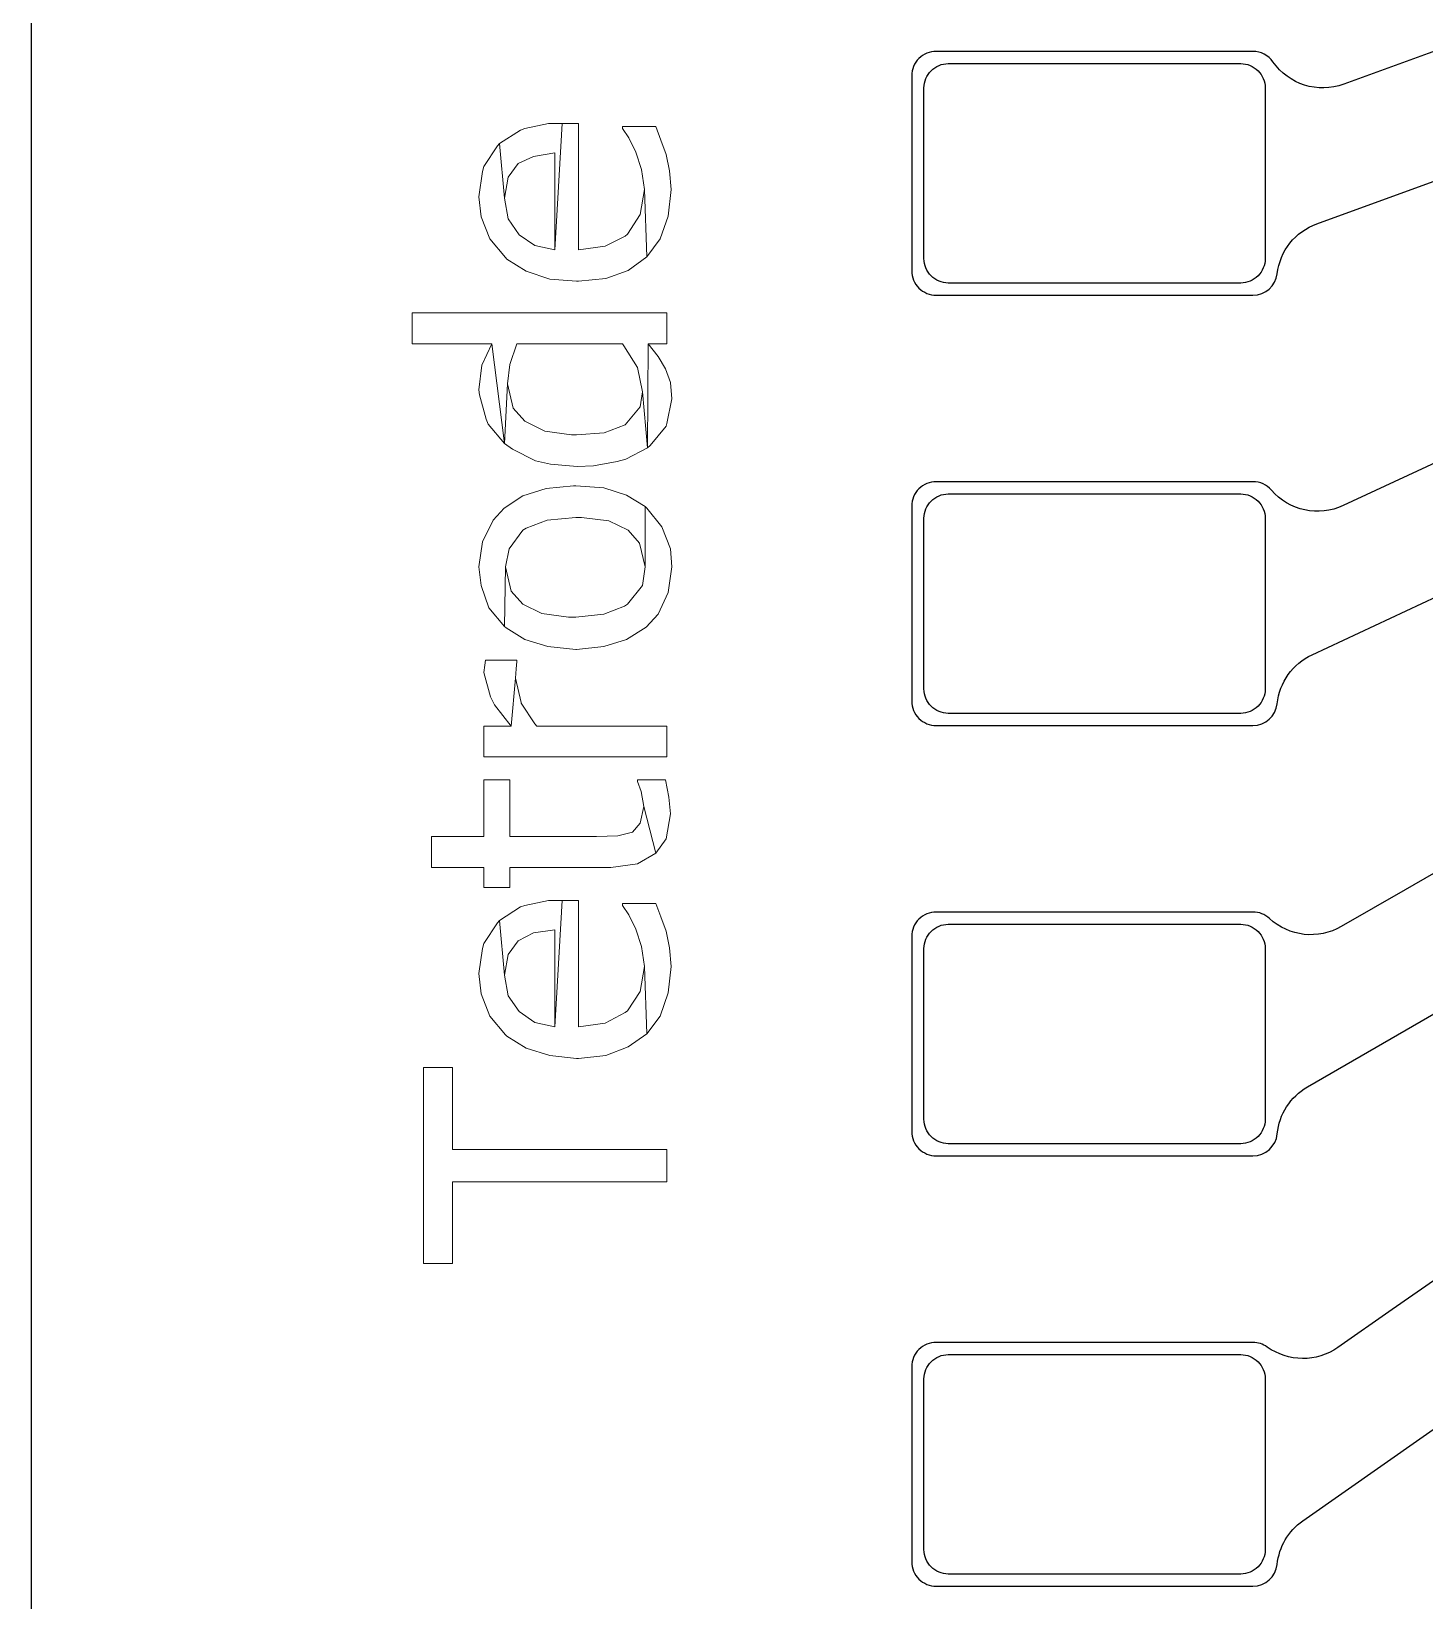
# Model space of a CAD drawing. Header units: millimetres. Extents: x 0 to 17.9, y 0 to 7.6.
# Drawn here: x 0 to 1.143, y 1.066 to 2.353 of the extents above; entities that cross this region are included whole.
import ezdxf

# ---------------------------------------------------------------- set-up
doc = ezdxf.new("R2010")
doc.units = ezdxf.units.MM
doc.header["$MEASUREMENT"] = 0
doc.layers.add('Insulation', color=112, linetype='Continuous')
doc.layers.add('Metal', color=52, linetype='Continuous')

msp = doc.modelspace()

# ---------------------------------------------------------------- linework, layer by layer
at = {"layer": 'Insulation'}
msp.add_lwpolyline([(6.043, 0), (2.5215, 0), (0.1, 0, -0.414214), (0, 0.1), (0, 3.225), (0, 7.45, -0.414214), (0.2, 7.65), (2.5215, 7.65), (6.043, 7.65)], format="xyb", dxfattribs=at)
for points in [[(1.0125, 2.1665, -0.414214), (0.9925, 2.1465), (0.7525, 2.1465, -0.414214), (0.7325, 2.1665), (0.7325, 2.3065, -0.414214), (0.7525, 2.3265), (0.9925, 2.3265, -0.414214), (1.0125, 2.3065)], [(1.0125, 1.8135, -0.414214), (0.9925, 1.7935), (0.7525, 1.7935, -0.414214), (0.7325, 1.8135), (0.7325, 1.9535, -0.414214), (0.7525, 1.9735), (0.9925, 1.9735, -0.414214), (1.0125, 1.9535)], [(1.0125, 1.4605, -0.414214), (0.9925, 1.4405), (0.7525, 1.4405, -0.414214), (0.7325, 1.4605), (0.7325, 1.6005, -0.414214), (0.7525, 1.6205), (0.9925, 1.6205, -0.414214), (1.0125, 1.6005)], [(1.0125, 1.1075, -0.414214), (0.9925, 1.0875), (0.7525, 1.0875, -0.414214), (0.7325, 1.1075), (0.7325, 1.2475, -0.414214), (0.7525, 1.2675), (0.9925, 1.2675, -0.414214), (1.0125, 1.2475)]]:
    msp.add_lwpolyline(points, format="xyb", close=True, dxfattribs=at)
at = {"layer": 'Metal'}
for points in [[(2.1611, 2.4271), (1.9535, 2.3501), (1.7476, 2.2669), (1.5432, 2.1784), (1.34, 2.0863), (1.1373, 1.9922), (1.0766, 1.9639, -0.335635), (1.0176, 1.9766, 0.2181), (1.0025, 1.9835), (0.7425, 1.9835, 0.414214), (0.7225, 1.9635), (0.7225, 1.8035, 0.414214), (0.7425, 1.7835), (1.0025, 1.7835, 0.384365), (1.0224, 1.8014, -0.263745), (1.051, 1.8416), (1.1796, 1.9016), (1.3806, 1.995), (1.5823, 2.0867), (1.7849, 2.1753), (1.989, 2.2594), (2.1948, 2.338), (2.4025, 2.4103)], [(1.3539, 2.4101), (1.1464, 2.3348), (1.077, 2.3096, -0.340003), (1.0189, 2.3279, 0.24522), (1.0025, 2.3365), (0.7425, 2.3365, 0.414214), (0.7225, 2.3165), (0.7225, 2.1565, 0.414214), (0.7425, 2.1365), (1.0025, 2.1365, 0.37939), (1.0224, 2.1541, -0.282524), (1.0549, 2.1951), (1.1806, 2.2408), (1.3869, 2.3157), (1.5935, 2.3898)], [(1.3244, 1.7621), (1.1274, 1.6488), (1.075, 1.6186, -0.328707), (1.0161, 1.6252, 0.188881), (1.0025, 1.6305), (0.7425, 1.6305, 0.414214), (0.7225, 1.6105), (0.7225, 1.4505, 0.414214), (0.7425, 1.4305), (1.0025, 1.4305, 0.386022), (1.0224, 1.4486, -0.242068), (1.0472, 1.487), (1.1774, 1.5622)], [(1.3896, 1.4938), (1.1167, 1.3045), (1.0721, 1.2733, -0.319242), (1.0142, 1.2737, 0.157584), (1.0025, 1.2775), (0.7425, 1.2775, 0.414214), (0.7225, 1.2575), (0.7225, 1.0975, 0.414214), (0.7425, 1.0775), (1.0025, 1.0775, 0.383781), (1.0224, 1.0954, -0.217046), (1.0434, 1.1311), (1.1741, 1.2226)]]:
    msp.add_lwpolyline(points, format="xyb", dxfattribs=at)
at = {"layer": 'Metal', "lineweight": 0}
for points in [[(0.3673, 2.2173), (0.369, 2.2008), (0.3761, 2.1826), (0.389, 2.1673), (0.3902, 2.1661), (0.4061, 2.1561), (0.4255, 2.1496), (0.4473, 2.1479), (0.4491, 2.1479), (0.4714, 2.1502), (0.4897, 2.1567), (0.505, 2.1679), (0.5032, 2.2232), (0.4997, 2.2026), (0.4891, 2.1867), (0.4873, 2.1849), (0.4708, 2.1767), (0.4491, 2.1738), (0.4491, 2.2773), (0.4355, 2.2773), (0.4296, 2.1738), (0.4132, 2.1773), (0.4002, 2.1861), (0.3914, 2.1991), (0.3884, 2.2161), (0.3843, 2.2609), (0.3826, 2.2591), (0.3714, 2.242), (0.3702, 2.2379)], [(0.3843, 2.2609), (0.3884, 2.2161), (0.3914, 2.2332), (0.3996, 2.2444), (0.412, 2.2503), (0.4296, 2.2532), (0.4296, 2.1738), (0.4355, 2.2773), (0.4243, 2.2773), (0.4049, 2.2732), (0.4014, 2.272)], [(0.485, 2.275), (0.485, 2.2732), (0.4903, 2.2656), (0.4961, 2.2538), (0.5008, 2.2397), (0.5032, 2.2232), (0.505, 2.1679), (0.505, 2.1679), (0.5161, 2.1826), (0.5226, 2.2014), (0.525, 2.2232), (0.5238, 2.2385), (0.5209, 2.252), (0.5167, 2.2638), (0.5126, 2.275)], [(0.3125, 2.122), (0.3125, 2.0967), (0.3778, 2.0967), (0.3884, 2.0149), (0.3908, 2.0637), (0.3926, 2.0796), (0.3984, 2.0967), (0.485, 2.0967), (0.4861, 2.0949), (0.4973, 2.0772), (0.4973, 2.0772), (0.5014, 2.0572), (0.5056, 2.0113), (0.5061, 2.0967), (0.5214, 2.0967), (0.5214, 2.122)], [(0.3673, 2.059), (0.3678, 2.0549), (0.3731, 2.0349), (0.3749, 2.0308), (0.3884, 2.0149), (0.3778, 2.0967), (0.3696, 2.079)], [(0.5056, 2.0113), (0.5079, 2.0131), (0.5209, 2.029), (0.5214, 2.0313), (0.5256, 2.0514), (0.5244, 2.0649), (0.5203, 2.0761), (0.5144, 2.0861), (0.5061, 2.0967)], [(0.3884, 2.0149), (0.3949, 2.0102), (0.4137, 2.0007), (0.4261, 1.9978), (0.4479, 1.996), (0.4614, 1.9966), (0.4808, 2.0002), (0.4879, 2.0019), (0.5056, 2.0113), (0.5014, 2.0572), (0.4997, 2.0449), (0.4873, 2.0302), (0.4873, 2.0302), (0.4702, 2.0237), (0.4473, 2.0219), (0.4432, 2.0219), (0.4214, 2.0249), (0.4049, 2.0331), (0.3955, 2.0437), (0.3908, 2.0637)], [(0.3673, 1.9136), (0.369, 1.8983), (0.3755, 1.8801), (0.3884, 1.8648), (0.389, 1.9136), (0.392, 1.9284), (0.4032, 1.9437), (0.4061, 1.9454), (0.4232, 1.9519), (0.4467, 1.9542), (0.4514, 1.9542), (0.4738, 1.9513), (0.4897, 1.9437), (0.4991, 1.9331), (0.5038, 1.9136), (0.5038, 1.9631), (0.4885, 1.9725), (0.4697, 1.9784), (0.4467, 1.9801), (0.4449, 1.9801), (0.4226, 1.9778), (0.4032, 1.9719), (0.3879, 1.9619), (0.379, 1.9519), (0.3702, 1.9342)], [(0.3884, 1.8648), (0.3896, 1.8636), (0.4049, 1.8542), (0.4238, 1.8483), (0.4467, 1.846), (0.4473, 1.846), (0.4697, 1.8483), (0.4885, 1.8542), (0.5044, 1.8642), (0.5144, 1.8748), (0.5226, 1.8925), (0.5256, 1.9136), (0.5244, 1.9284), (0.5173, 1.9466), (0.505, 1.9619), (0.5038, 1.9631), (0.5038, 1.9136), (0.5014, 1.8983), (0.4891, 1.883), (0.4867, 1.8813), (0.4697, 1.8748), (0.4467, 1.8724), (0.4408, 1.8724), (0.419, 1.8754), (0.4032, 1.883), (0.3937, 1.8936), (0.389, 1.9136)], [(0.3714, 1.8271), (0.3714, 1.8271), (0.3767, 1.8071), (0.3802, 1.8006), (0.3937, 1.783), (0.3973, 1.8224), (0.3979, 1.8301), (0.3984, 1.836), (0.3984, 1.8371), (0.3726, 1.8371), (0.372, 1.833)], [(0.3714, 1.783), (0.3714, 1.7577), (0.5214, 1.7577), (0.5214, 1.783), (0.4149, 1.783), (0.4132, 1.7848), (0.402, 1.8018), (0.402, 1.8024), (0.3973, 1.8224), (0.3937, 1.783)], [(0.3284, 1.6924), (0.3284, 1.6671), (0.3714, 1.6671), (0.3714, 1.6506), (0.3926, 1.6506), (0.3926, 1.6671), (0.4755, 1.6671), (0.4973, 1.67), (0.5126, 1.6788), (0.5026, 1.7171), (0.4997, 1.7035), (0.4932, 1.6959), (0.4814, 1.693), (0.4638, 1.6924), (0.3926, 1.6924), (0.3926, 1.7389), (0.3714, 1.7389), (0.3714, 1.6924)], [(0.4973, 1.7389), (0.4973, 1.7377), (0.5003, 1.7294), (0.5026, 1.7171), (0.5126, 1.6788), (0.5209, 1.6906), (0.5244, 1.7112), (0.5232, 1.7247), (0.5203, 1.7389)], [(0.3673, 1.58), (0.369, 1.5635), (0.3761, 1.5452), (0.389, 1.5299), (0.3902, 1.5288), (0.4061, 1.5188), (0.4255, 1.5129), (0.4473, 1.5105), (0.4491, 1.5105), (0.4714, 1.5129), (0.4897, 1.5199), (0.505, 1.5305), (0.5032, 1.5858), (0.4997, 1.5652), (0.4891, 1.5494), (0.4873, 1.5482), (0.4708, 1.5394), (0.4491, 1.5364), (0.4491, 1.64), (0.4355, 1.64), (0.4296, 1.5364), (0.4132, 1.5399), (0.4002, 1.5488), (0.3914, 1.5617), (0.3884, 1.5788), (0.3843, 1.6235), (0.3826, 1.6217), (0.3714, 1.6047), (0.3702, 1.6006)], [(0.3843, 1.6235), (0.3884, 1.5788), (0.3914, 1.5958), (0.3996, 1.607), (0.412, 1.6135), (0.4296, 1.6159), (0.4296, 1.5364), (0.4355, 1.64), (0.4243, 1.64), (0.4049, 1.6359), (0.4014, 1.6347)], [(0.485, 1.6376), (0.485, 1.6359), (0.4903, 1.6282), (0.4961, 1.6164), (0.5008, 1.6023), (0.5032, 1.5858), (0.505, 1.5305), (0.505, 1.5305), (0.5161, 1.5452), (0.5226, 1.5641), (0.525, 1.5858), (0.5238, 1.6011), (0.5209, 1.6147), (0.5167, 1.6265), (0.5126, 1.6376)], [(0.3219, 1.5029), (0.3219, 1.3422), (0.3455, 1.3422), (0.3455, 1.4093), (0.5214, 1.4093), (0.5214, 1.4358), (0.3455, 1.4358), (0.3455, 1.5029)]]:
    msp.add_lwpolyline(points, close=True, dxfattribs=at)

doc.saveas('drawing.dxf')
